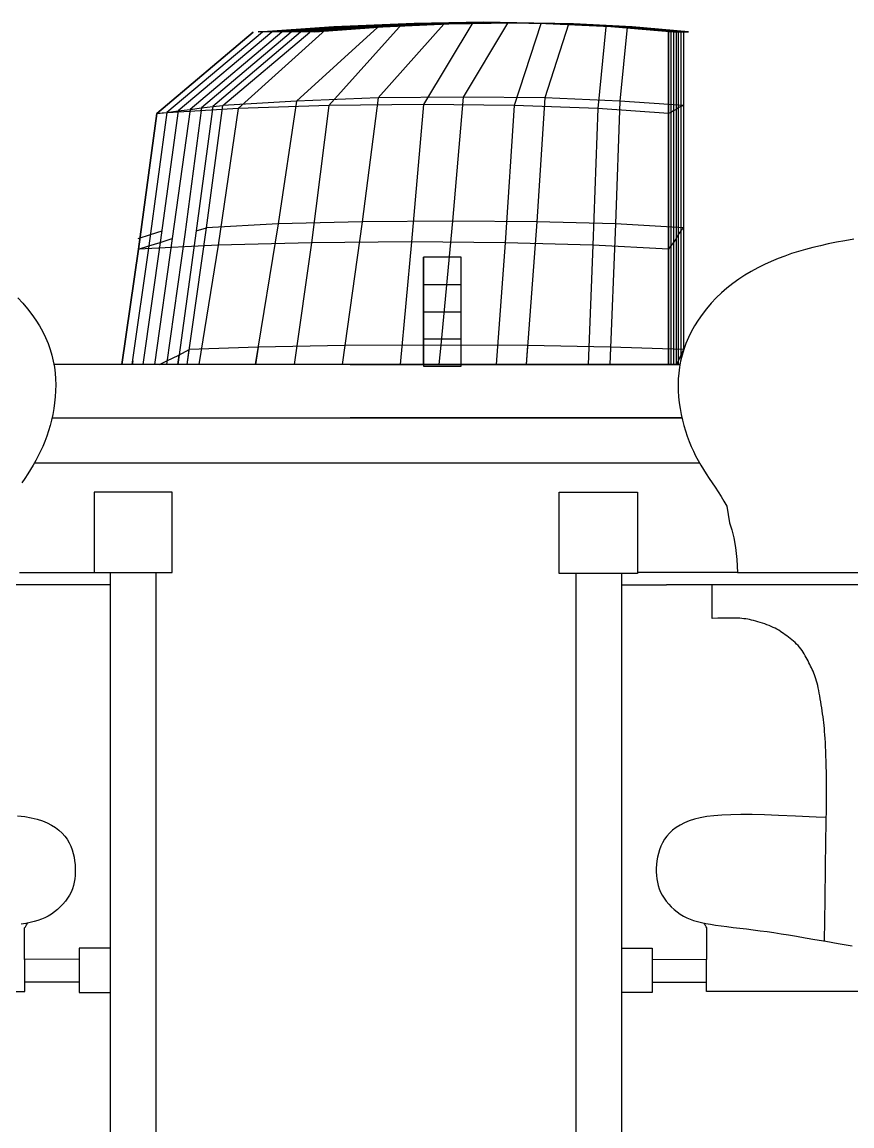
# Model space of a CAD drawing. Header units: millimetres. Extents: x 2056 to 4470, y 1400 to 3101.
# Drawn here: x 2181.901 to 2182.368, y 1439.618 to 1440.239 of the extents above; entities that cross this region are included whole.
import ezdxf

# ---------------------------------------------------------------- set-up
doc = ezdxf.new("R2010")
doc.units = ezdxf.units.MM
doc.layers.add('A-PLAN-3', color=3, linetype='Continuous')

# ---------------------------------------------------------------- blocks, each defined once
blk = doc.blocks.new('ESCRITORIO CONSULTORIO')
for p, q in [((0.74431, 0.91938, 3.01081), (0.70306, 0.87338, 3.01081)), ((0.70589, 0.91783, 3.01081), (0.74714, 0.91958, 3.01081)), ((0.70589, 0.91783, 3.01081), (0.74714, 0.91958, 3.01081)), ((0.75114, 0.91958, 3.01081), (0.71064, 0.91783, 3.01081)), ((0.75514, 0.91958, 3.01081), (0.71514, 0.91783, 3.01081)), ((0.75889, 0.91933, 3.01081), (0.71964, 0.91783, 3.01081)), ((0.76264, 0.91933, 3.01081), (0.72414, 0.91758, 3.01081)), ((0.76639, 0.91933, 3.01081), (0.72864, 0.91758, 3.01081)), ((0.73339, 0.91758, 3.01081), (0.77064, 0.91933, 3.01081)), ((0.77064, 0.91933, 3.01081), (0.73339, 0.91758, 3.01081)), ((0.74714, 0.91958, 3.01081), (0.78689, 0.92033, 3.01081)), ((0.74714, 0.91958, 3.01081), (0.78689, 0.92033, 3.01081)), ((0.74714, 0.91958, 3.01081), (0.74714, 0.91958, 3.01081)), ((0.74714, 0.91958, 3.01081), (0.74714, 0.91958, 3.01081)), ((0.74714, 0.91958, 3.01081), (0.75114, 0.91958, 3.01081)), ((0.79014, 0.92033, 3.01081), (0.75114, 0.91958, 3.01081)), ((0.75114, 0.91958, 3.01081), (0.75114, 0.91958, 3.01081)), ((0.75114, 0.91958, 3.01081), (0.75514, 0.91958, 3.01081)), ((0.75114, 0.91958, 3.01081), (0.75114, 0.91958, 3.01081)), ((0.75114, 0.91958, 3.01081), (0.75114, 0.91958, 3.01081)), ((0.79339, 0.92008, 3.01081), (0.75514, 0.91958, 3.01081)), ((0.75514, 0.91958, 3.01081), (0.75514, 0.91958, 3.01081)), ((0.75514, 0.91958, 3.01081), (0.75889, 0.91933, 3.01081)), ((0.75514, 0.91958, 3.01081), (0.75514, 0.91958, 3.01081)), ((0.75514, 0.91958, 3.01081), (0.75514, 0.91958, 3.01081)), ((0.78406, 0.92013, 3.01081), (0.75631, 0.87388, 3.01081)), ((0.79664, 0.92008, 3.01081), (0.75889, 0.91933, 3.01081)), ((0.75889, 0.91933, 3.01081), (0.75889, 0.91933, 3.01081)), ((0.75889, 0.91933, 3.01081), (0.76264, 0.91933, 3.01081)), ((0.75889, 0.91933, 3.01081), (0.75889, 0.91933, 3.01081)), ((0.75889, 0.91933, 3.01081), (0.75889, 0.91933, 3.01081)), ((0.79964, 0.91983, 3.01081), (0.76264, 0.91933, 3.01081)), ((0.76264, 0.91933, 3.01081), (0.76264, 0.91933, 3.01081)), ((0.76264, 0.91933, 3.01081), (0.76639, 0.91933, 3.01081)), ((0.76264, 0.91933, 3.01081), (0.76264, 0.91933, 3.01081)), ((0.76264, 0.91933, 3.01081), (0.76264, 0.91933, 3.01081)), ((0.80289, 0.91983, 3.01081), (0.76639, 0.91933, 3.01081)), ((0.76639, 0.91933, 3.01081), (0.76639, 0.91933, 3.01081)), ((0.76639, 0.91933, 3.01081), (0.77064, 0.91933, 3.01081)), ((0.76639, 0.91933, 3.01081), (0.76639, 0.91933, 3.01081)), ((0.76639, 0.91933, 3.01081), (0.76639, 0.91933, 3.01081)), ((0.77064, 0.91933, 3.01081), (0.80639, 0.91983, 3.01081)), ((0.80639, 0.91983, 3.01081), (0.77064, 0.91933, 3.01081)), ((0.77064, 0.91933, 3.01081), (0.77064, 0.91933, 3.01081)), ((0.77064, 0.91933, 3.01081), (0.77064, 0.91933, 3.01081)), ((0.77064, 0.91933, 3.01081), (0.77064, 0.91933, 3.01081)), ((0.77064, 0.91933, 3.01081), (0.77064, 0.91933, 3.01081)), ((0.80356, 0.91963, 3.01081), (0.77856, 0.87813, 3.01081)), ((0.78689, 0.92033, 3.01081), (0.78689, 0.92033, 3.01081)), ((0.78689, 0.92033, 3.01081), (0.82514, 0.91958, 3.01081)), ((0.78689, 0.92033, 3.01081), (0.78689, 0.92033, 3.01081)), ((0.78689, 0.92033, 3.01081), (0.79014, 0.92033, 3.01081)), ((0.78689, 0.92033, 3.01081), (0.82514, 0.91958, 3.01081)), ((0.79014, 0.92033, 3.01081), (0.79014, 0.92033, 3.01081)), ((0.79014, 0.92033, 3.01081), (0.79339, 0.92008, 3.01081)), ((0.82764, 0.91958, 3.01081), (0.79014, 0.92033, 3.01081)), ((0.79014, 0.92033, 3.01081), (0.79014, 0.92033, 3.01081)), ((0.79014, 0.92033, 3.01081), (0.79014, 0.92033, 3.01081)), ((0.79339, 0.92008, 3.01081), (0.79339, 0.92008, 3.01081)), ((0.79339, 0.92008, 3.01081), (0.79664, 0.92008, 3.01081)), ((0.83014, 0.91958, 3.01081), (0.79339, 0.92008, 3.01081)), ((0.79339, 0.92008, 3.01081), (0.79339, 0.92008, 3.01081)), ((0.79339, 0.92008, 3.01081), (0.79339, 0.92008, 3.01081)), ((0.79664, 0.92008, 3.01081), (0.79664, 0.92008, 3.01081)), ((0.79664, 0.92008, 3.01081), (0.79964, 0.91983, 3.01081)), ((0.83289, 0.91933, 3.01081), (0.79664, 0.92008, 3.01081)), ((0.79664, 0.92008, 3.01081), (0.79664, 0.92008, 3.01081)), ((0.79664, 0.92008, 3.01081), (0.79664, 0.92008, 3.01081)), ((0.79964, 0.91983, 3.01081), (0.79964, 0.91983, 3.01081)), ((0.79964, 0.91983, 3.01081), (0.80289, 0.91983, 3.01081)), ((0.83564, 0.91933, 3.01081), (0.79964, 0.91983, 3.01081)), ((0.79964, 0.91983, 3.01081), (0.79964, 0.91983, 3.01081)), ((0.79964, 0.91983, 3.01081), (0.79964, 0.91983, 3.01081)), ((0.80289, 0.91983, 3.01081), (0.80289, 0.91983, 3.01081)), ((0.80289, 0.91983, 3.01081), (0.80639, 0.91983, 3.01081)), ((0.83814, 0.91933, 3.01081), (0.80289, 0.91983, 3.01081)), ((0.80289, 0.91983, 3.01081), (0.80289, 0.91983, 3.01081)), ((0.80289, 0.91983, 3.01081), (0.80289, 0.91983, 3.01081)), ((0.80639, 0.91983, 3.01081), (0.80639, 0.91983, 3.01081)), ((0.80639, 0.91983, 3.01081), (0.84064, 0.91933, 3.01081)), ((0.80639, 0.91983, 3.01081), (0.80639, 0.91983, 3.01081)), ((0.84064, 0.91933, 3.01081), (0.80639, 0.91983, 3.01081)), ((0.80639, 0.91983, 3.01081), (0.80639, 0.91983, 3.01081)), ((0.80639, 0.91983, 3.01081), (0.80639, 0.91983, 3.01081)), ((0.82231, 0.91938, 3.01081), (0.80731, 0.87338, 3.01081)), ((0.82514, 0.91958, 3.01081), (0.82514, 0.91958, 3.01081)), ((0.82514, 0.91958, 3.01081), (0.86164, 0.91783, 3.01081)), ((0.82514, 0.91958, 3.01081), (0.82514, 0.91958, 3.01081)), ((0.82514, 0.91958, 3.01081), (0.82764, 0.91958, 3.01081)), ((0.82514, 0.91958, 3.01081), (0.86164, 0.91783, 3.01081)), ((0.82764, 0.91958, 3.01081), (0.82764, 0.91958, 3.01081)), ((0.82764, 0.91958, 3.01081), (0.83014, 0.91958, 3.01081)), ((0.86364, 0.91783, 3.01081), (0.82764, 0.91958, 3.01081)), ((0.82764, 0.91958, 3.01081), (0.82764, 0.91958, 3.01081)), ((0.82764, 0.91958, 3.01081), (0.82764, 0.91958, 3.01081)), ((0.83014, 0.91958, 3.01081), (0.83014, 0.91958, 3.01081)), ((0.83014, 0.91958, 3.01081), (0.83289, 0.91933, 3.01081)), ((0.86564, 0.91783, 3.01081), (0.83014, 0.91958, 3.01081)), ((0.83014, 0.91958, 3.01081), (0.83014, 0.91958, 3.01081)), ((0.83014, 0.91958, 3.01081), (0.83014, 0.91958, 3.01081)), ((0.83289, 0.91933, 3.01081), (0.83289, 0.91933, 3.01081)), ((0.83289, 0.91933, 3.01081), (0.83564, 0.91933, 3.01081)), ((0.86764, 0.91783, 3.01081), (0.83289, 0.91933, 3.01081)), ((0.83289, 0.91933, 3.01081), (0.83289, 0.91933, 3.01081)), ((0.83289, 0.91933, 3.01081), (0.83289, 0.91933, 3.01081)), ((0.83564, 0.91933, 3.01081), (0.83564, 0.91933, 3.01081)), ((0.83564, 0.91933, 3.01081), (0.83814, 0.91933, 3.01081)), ((0.86989, 0.91758, 3.01081), (0.83564, 0.91933, 3.01081)), ((0.83564, 0.91933, 3.01081), (0.83564, 0.91933, 3.01081)), ((0.83564, 0.91933, 3.01081), (0.83564, 0.91933, 3.01081)), ((0.83814, 0.91933, 3.01081), (0.83814, 0.91933, 3.01081)), ((0.83814, 0.91933, 3.01081), (0.84064, 0.91933, 3.01081)), ((0.87189, 0.91758, 3.01081), (0.83814, 0.91933, 3.01081)), ((0.83814, 0.91933, 3.01081), (0.83814, 0.91933, 3.01081)), ((0.83814, 0.91933, 3.01081), (0.83814, 0.91933, 3.01081)), ((0.84064, 0.91933, 3.01081), (0.84064, 0.91933, 3.01081)), ((0.84064, 0.91933, 3.01081), (0.87364, 0.91758, 3.01081)), ((0.84064, 0.91933, 3.01081), (0.84064, 0.91933, 3.01081)), ((0.87364, 0.91758, 3.01081), (0.84064, 0.91933, 3.01081)), ((0.84064, 0.91933, 3.01081), (0.84064, 0.91933, 3.01081)), ((0.84064, 0.91933, 3.01081), (0.84064, 0.91933, 3.01081)), ((0.60631, 0.86888, 3.01081), (0.66056, 0.91463, 3.01081)), ((0.66056, 0.91463, 3.01081), (0.60631, 0.86888, 3.01081)), ((0.66581, 0.91463, 3.01081), (0.61206, 0.86938, 3.01081)), ((0.67106, 0.91463, 3.01081), (0.61831, 0.87038, 3.01081)), ((0.67656, 0.91463, 3.01081), (0.62506, 0.87113, 3.01081)), ((0.68181, 0.91463, 3.01081), (0.63156, 0.87213, 3.01081)), ((0.68706, 0.91463, 3.01081), (0.63781, 0.87288, 3.01081)), ((0.64356, 0.87338, 3.01081), (0.69231, 0.91463, 3.01081)), ((0.64356, 0.87338, 3.01081), (0.69231, 0.91463, 3.01081)), ((0.70306, 0.91763, 3.01081), (0.65206, 0.87163, 3.01081)), ((0.66339, 0.91483, 3.01081), (0.70589, 0.91783, 3.01081)), ((0.66339, 0.91483, 3.01081), (0.70589, 0.91783, 3.01081)), ((0.66339, 0.91483, 3.01081), (0.66339, 0.91483, 3.01081)), ((0.66339, 0.91483, 3.01081), (0.66339, 0.91483, 3.01081)), ((0.66864, 0.91483, 3.01081), (0.66339, 0.91483, 3.01081)), ((0.66339, 0.91483, 3.01081), (0.66339, 0.91483, 3.01081)), ((0.66864, 0.91483, 3.01081), (0.66339, 0.91483, 3.01081)), ((0.66339, 0.91483, 3.01081), (0.66339, 0.91483, 3.01081)), ((0.66339, 0.91483, 3.01081), (0.66339, 0.91483, 3.01081)), ((0.71064, 0.91783, 3.01081), (0.66864, 0.91483, 3.01081)), ((0.67389, 0.91483, 3.01081), (0.66864, 0.91483, 3.01081)), ((0.66864, 0.91483, 3.01081), (0.66864, 0.91483, 3.01081)), ((0.66864, 0.91483, 3.01081), (0.66864, 0.91483, 3.01081)), ((0.67389, 0.91483, 3.01081), (0.66864, 0.91483, 3.01081)), ((0.66864, 0.91483, 3.01081), (0.66864, 0.91483, 3.01081)), ((0.66864, 0.91483, 3.01081), (0.66864, 0.91483, 3.01081)), ((0.71514, 0.91783, 3.01081), (0.67389, 0.91483, 3.01081)), ((0.67939, 0.91483, 3.01081), (0.67389, 0.91483, 3.01081)), ((0.67389, 0.91483, 3.01081), (0.67389, 0.91483, 3.01081)), ((0.67389, 0.91483, 3.01081), (0.67389, 0.91483, 3.01081)), ((0.67939, 0.91483, 3.01081), (0.67389, 0.91483, 3.01081)), ((0.67389, 0.91483, 3.01081), (0.67389, 0.91483, 3.01081)), ((0.67389, 0.91483, 3.01081), (0.67389, 0.91483, 3.01081)), ((0.71964, 0.91783, 3.01081), (0.67939, 0.91483, 3.01081)), ((0.68464, 0.91483, 3.01081), (0.67939, 0.91483, 3.01081)), ((0.67939, 0.91483, 3.01081), (0.67939, 0.91483, 3.01081)), ((0.67939, 0.91483, 3.01081), (0.67939, 0.91483, 3.01081)), ((0.68464, 0.91483, 3.01081), (0.67939, 0.91483, 3.01081)), ((0.67939, 0.91483, 3.01081), (0.67939, 0.91483, 3.01081)), ((0.67939, 0.91483, 3.01081), (0.67939, 0.91483, 3.01081)), ((0.72414, 0.91758, 3.01081), (0.68464, 0.91483, 3.01081)), ((0.68989, 0.91483, 3.01081), (0.68464, 0.91483, 3.01081)), ((0.68464, 0.91483, 3.01081), (0.68464, 0.91483, 3.01081)), ((0.68464, 0.91483, 3.01081), (0.68464, 0.91483, 3.01081)), ((0.68989, 0.91483, 3.01081), (0.68464, 0.91483, 3.01081)), ((0.68464, 0.91483, 3.01081), (0.68464, 0.91483, 3.01081)), ((0.68464, 0.91483, 3.01081), (0.68464, 0.91483, 3.01081)), ((0.73056, 0.91738, 3.01081), (0.68481, 0.87588, 3.01081)), ((0.72864, 0.91758, 3.01081), (0.68989, 0.91483, 3.01081)), ((0.69514, 0.91483, 3.01081), (0.68989, 0.91483, 3.01081)), ((0.68989, 0.91483, 3.01081), (0.68989, 0.91483, 3.01081)), ((0.68989, 0.91483, 3.01081), (0.68989, 0.91483, 3.01081)), ((0.69514, 0.91483, 3.01081), (0.68989, 0.91483, 3.01081)), ((0.68989, 0.91483, 3.01081), (0.68989, 0.91483, 3.01081)), ((0.68989, 0.91483, 3.01081), (0.68989, 0.91483, 3.01081)), ((0.69514, 0.91483, 3.01081), (0.73339, 0.91758, 3.01081)), ((0.73339, 0.91758, 3.01081), (0.69514, 0.91483, 3.01081)), ((0.69514, 0.91483, 3.01081), (0.69514, 0.91483, 3.01081)), ((0.69514, 0.91483, 3.01081), (0.69514, 0.91483, 3.01081)), ((0.69514, 0.91483, 3.01081), (0.69514, 0.91483, 3.01081)), ((0.69514, 0.91483, 3.01081), (0.69514, 0.91483, 3.01081)), ((0.69514, 0.91483, 3.01081), (0.69514, 0.91483, 3.01081)), ((0.70589, 0.91783, 3.01081), (0.70589, 0.91783, 3.01081)), ((0.70589, 0.91783, 3.01081), (0.70589, 0.91783, 3.01081)), ((0.70589, 0.91783, 3.01081), (0.71064, 0.91783, 3.01081)), ((0.71064, 0.91783, 3.01081), (0.71064, 0.91783, 3.01081)), ((0.71064, 0.91783, 3.01081), (0.71514, 0.91783, 3.01081)), ((0.71064, 0.91783, 3.01081), (0.71064, 0.91783, 3.01081)), ((0.71064, 0.91783, 3.01081), (0.71064, 0.91783, 3.01081)), ((0.71514, 0.91783, 3.01081), (0.71514, 0.91783, 3.01081)), ((0.71514, 0.91783, 3.01081), (0.71964, 0.91783, 3.01081)), ((0.71514, 0.91783, 3.01081), (0.71514, 0.91783, 3.01081)), ((0.71514, 0.91783, 3.01081), (0.71514, 0.91783, 3.01081)), ((0.71964, 0.91783, 3.01081), (0.71964, 0.91783, 3.01081)), ((0.71964, 0.91783, 3.01081), (0.72414, 0.91758, 3.01081)), ((0.71964, 0.91783, 3.01081), (0.71964, 0.91783, 3.01081)), ((0.71964, 0.91783, 3.01081), (0.71964, 0.91783, 3.01081)), ((0.72414, 0.91758, 3.01081), (0.72414, 0.91758, 3.01081)), ((0.72414, 0.91758, 3.01081), (0.72864, 0.91758, 3.01081)), ((0.72414, 0.91758, 3.01081), (0.72414, 0.91758, 3.01081)), ((0.72414, 0.91758, 3.01081), (0.72414, 0.91758, 3.01081)), ((0.72864, 0.91758, 3.01081), (0.72864, 0.91758, 3.01081)), ((0.72864, 0.91758, 3.01081), (0.73339, 0.91758, 3.01081)), ((0.72864, 0.91758, 3.01081), (0.72864, 0.91758, 3.01081)), ((0.72864, 0.91758, 3.01081), (0.72864, 0.91758, 3.01081)), ((0.76781, 0.91913, 3.01081), (0.73081, 0.87763, 3.01081)), ((0.73339, 0.91758, 3.01081), (0.73339, 0.91758, 3.01081)), ((0.73339, 0.91758, 3.01081), (0.73339, 0.91758, 3.01081)), ((0.73339, 0.91758, 3.01081), (0.73339, 0.91758, 3.01081)), ((0.73339, 0.91758, 3.01081), (0.73339, 0.91758, 3.01081)), ((0.83781, 0.91913, 3.01081), (0.82456, 0.87763, 3.01081)), ((0.85881, 0.91763, 3.01081), (0.85431, 0.87163, 3.01081)), ((0.86164, 0.91783, 3.01081), (0.86164, 0.91783, 3.01081)), ((0.86164, 0.91783, 3.01081), (0.89689, 0.91483, 3.01081)), ((0.86164, 0.91783, 3.01081), (0.86164, 0.91783, 3.01081)), ((0.86164, 0.91783, 3.01081), (0.86364, 0.91783, 3.01081)), ((0.86164, 0.91783, 3.01081), (0.89689, 0.91483, 3.01081)), ((0.86364, 0.91783, 3.01081), (0.86364, 0.91783, 3.01081)), ((0.86364, 0.91783, 3.01081), (0.86564, 0.91783, 3.01081)), ((0.89814, 0.91483, 3.01081), (0.86364, 0.91783, 3.01081)), ((0.86364, 0.91783, 3.01081), (0.86364, 0.91783, 3.01081)), ((0.86364, 0.91783, 3.01081), (0.86364, 0.91783, 3.01081)), ((0.86564, 0.91783, 3.01081), (0.86564, 0.91783, 3.01081)), ((0.86564, 0.91783, 3.01081), (0.86764, 0.91783, 3.01081)), ((0.89964, 0.91483, 3.01081), (0.86564, 0.91783, 3.01081)), ((0.86564, 0.91783, 3.01081), (0.86564, 0.91783, 3.01081)), ((0.86564, 0.91783, 3.01081), (0.86564, 0.91783, 3.01081)), ((0.87081, 0.91738, 3.01081), (0.86681, 0.87588, 3.01081)), ((0.86764, 0.91783, 3.01081), (0.86764, 0.91783, 3.01081)), ((0.86764, 0.91783, 3.01081), (0.86989, 0.91758, 3.01081)), ((0.90114, 0.91483, 3.01081), (0.86764, 0.91783, 3.01081)), ((0.86764, 0.91783, 3.01081), (0.86764, 0.91783, 3.01081)), ((0.86764, 0.91783, 3.01081), (0.86764, 0.91783, 3.01081)), ((0.86989, 0.91758, 3.01081), (0.86989, 0.91758, 3.01081)), ((0.86989, 0.91758, 3.01081), (0.87189, 0.91758, 3.01081)), ((0.90239, 0.91483, 3.01081), (0.86989, 0.91758, 3.01081)), ((0.86989, 0.91758, 3.01081), (0.86989, 0.91758, 3.01081)), ((0.86989, 0.91758, 3.01081), (0.86989, 0.91758, 3.01081)), ((0.87189, 0.91758, 3.01081), (0.87189, 0.91758, 3.01081)), ((0.87189, 0.91758, 3.01081), (0.87364, 0.91758, 3.01081)), ((0.90389, 0.91483, 3.01081), (0.87189, 0.91758, 3.01081)), ((0.87189, 0.91758, 3.01081), (0.87189, 0.91758, 3.01081)), ((0.87189, 0.91758, 3.01081), (0.87189, 0.91758, 3.01081)), ((0.87364, 0.91758, 3.01081), (0.87364, 0.91758, 3.01081)), ((0.87364, 0.91758, 3.01081), (0.90539, 0.91483, 3.01081)), ((0.87364, 0.91758, 3.01081), (0.87364, 0.91758, 3.01081)), ((0.90539, 0.91483, 3.01081), (0.87364, 0.91758, 3.01081)), ((0.87364, 0.91758, 3.01081), (0.87364, 0.91758, 3.01081)), ((0.87364, 0.91758, 3.01081), (0.87364, 0.91758, 3.01081)), ((0.89406, 0.91463, 3.01081), (0.89406, 0.86888, 3.01081)), ((0.89406, 0.86888, 3.01081), (0.89406, 0.91463, 3.01081)), ((0.89531, 0.91463, 3.01081), (0.89531, 0.86938, 3.01081)), ((0.89681, 0.91463, 3.01081), (0.89681, 0.87038, 3.01081)), ((0.89689, 0.91483, 3.01081), (0.89689, 0.91483, 3.01081)), ((0.89689, 0.91483, 3.01081), (0.89814, 0.91483, 3.01081)), ((0.89689, 0.91483, 3.01081), (0.89689, 0.91483, 3.01081)), ((0.89689, 0.91483, 3.01081), (0.89689, 0.91483, 3.01081)), ((0.89689, 0.91483, 3.01081), (0.89689, 0.91483, 3.01081)), ((0.89689, 0.91483, 3.01081), (0.89814, 0.91483, 3.01081)), ((0.89814, 0.91483, 3.01081), (0.89814, 0.91483, 3.01081)), ((0.89814, 0.91483, 3.01081), (0.89964, 0.91483, 3.01081)), ((0.89814, 0.91483, 3.01081), (0.89814, 0.91483, 3.01081)), ((0.89814, 0.91483, 3.01081), (0.89964, 0.91483, 3.01081)), ((0.89831, 0.91463, 3.01081), (0.89831, 0.87113, 3.01081)), ((0.89956, 0.91463, 3.01081), (0.89956, 0.87213, 3.01081)), ((0.89964, 0.91483, 3.01081), (0.89964, 0.91483, 3.01081)), ((0.89964, 0.91483, 3.01081), (0.90114, 0.91483, 3.01081)), ((0.89964, 0.91483, 3.01081), (0.89964, 0.91483, 3.01081)), ((0.89964, 0.91483, 3.01081), (0.90114, 0.91483, 3.01081)), ((0.90106, 0.91463, 3.01081), (0.90106, 0.87288, 3.01081)), ((0.90114, 0.91483, 3.01081), (0.90114, 0.91483, 3.01081)), ((0.90114, 0.91483, 3.01081), (0.90239, 0.91483, 3.01081)), ((0.90114, 0.91483, 3.01081), (0.90114, 0.91483, 3.01081)), ((0.90114, 0.91483, 3.01081), (0.90239, 0.91483, 3.01081)), ((0.90239, 0.91483, 3.01081), (0.90239, 0.91483, 3.01081)), ((0.90239, 0.91483, 3.01081), (0.90389, 0.91483, 3.01081)), ((0.90239, 0.91483, 3.01081), (0.90239, 0.91483, 3.01081)), ((0.90239, 0.91483, 3.01081), (0.90389, 0.91483, 3.01081)), ((0.90256, 0.91463, 3.01081), (0.90256, 0.87338, 3.01081)), ((0.90256, 0.91463, 3.01081), (0.90256, 0.87338, 3.01081)), ((0.90389, 0.91483, 3.01081), (0.90389, 0.91483, 3.01081)), ((0.90389, 0.91483, 3.01081), (0.90539, 0.91483, 3.01081)), ((0.90389, 0.91483, 3.01081), (0.90389, 0.91483, 3.01081)), ((0.90389, 0.91483, 3.01081), (0.90539, 0.91483, 3.01081)), ((0.90539, 0.91483, 3.01081), (0.90539, 0.91483, 3.01081)), ((0.90539, 0.91483, 3.01081), (0.90539, 0.91483, 3.01081)), ((0.90539, 0.91483, 3.01081), (0.90539, 0.91483, 3.01081)), ((0.68481, 0.87588, 3.01081), (0.64356, 0.87338, 3.01081)), ((0.68481, 0.87588, 3.01081), (0.67456, 0.80688, 3.01081)), ((0.73081, 0.87763, 3.01081), (0.68481, 0.87588, 3.01081)), ((0.68481, 0.87588, 3.01081), (0.68481, 0.87588, 3.01081)), ((0.68481, 0.87588, 3.01081), (0.68481, 0.87588, 3.01081)), ((0.68481, 0.87588, 3.01081), (0.68481, 0.87588, 3.01081)), ((0.73081, 0.87763, 3.01081), (0.72181, 0.80788, 3.01081)), ((0.77856, 0.87813, 3.01081), (0.73081, 0.87763, 3.01081)), ((0.73081, 0.87763, 3.01081), (0.73081, 0.87763, 3.01081)), ((0.73081, 0.87763, 3.01081), (0.73081, 0.87763, 3.01081)), ((0.73081, 0.87763, 3.01081), (0.73081, 0.87763, 3.01081)), ((0.77856, 0.87813, 3.01081), (0.77256, 0.80838, 3.01081)), ((0.77856, 0.87813, 3.01081), (0.77856, 0.87813, 3.01081)), ((0.82456, 0.87763, 3.01081), (0.77856, 0.87813, 3.01081)), ((0.77856, 0.87813, 3.01081), (0.77856, 0.87813, 3.01081)), ((0.77856, 0.87813, 3.01081), (0.77856, 0.87813, 3.01081)), ((0.82456, 0.87763, 3.01081), (0.82006, 0.80788, 3.01081)), ((0.82456, 0.87763, 3.01081), (0.82456, 0.87763, 3.01081)), ((0.86681, 0.87588, 3.01081), (0.82456, 0.87763, 3.01081)), ((0.82456, 0.87763, 3.01081), (0.82456, 0.87763, 3.01081)), ((0.82456, 0.87763, 3.01081), (0.82456, 0.87763, 3.01081)), ((0.86681, 0.87588, 3.01081), (0.86431, 0.80688, 3.01081)), ((0.86681, 0.87588, 3.01081), (0.86681, 0.87588, 3.01081)), ((0.90256, 0.87338, 3.01081), (0.86681, 0.87588, 3.01081)), ((0.86681, 0.87588, 3.01081), (0.86681, 0.87588, 3.01081)), ((0.86681, 0.87588, 3.01081), (0.86681, 0.87588, 3.01081)), ((0.65206, 0.87163, 3.01081), (0.60631, 0.86888, 3.01081)), ((0.61831, 0.87038, 3.01081), (0.60831, 0.79638, 3.01081)), ((0.61206, 0.86938, 3.01081), (0.61831, 0.87038, 3.01081)), ((0.62506, 0.87113, 3.01081), (0.61506, 0.79863, 3.01081)), ((0.61831, 0.87038, 3.01081), (0.62506, 0.87113, 3.01081)), ((0.61831, 0.87038, 3.01081), (0.61831, 0.87038, 3.01081)), ((0.61831, 0.87038, 3.01081), (0.61831, 0.87038, 3.01081)), ((0.61831, 0.87038, 3.01081), (0.61831, 0.87038, 3.01081)), ((0.63156, 0.87213, 3.01081), (0.62206, 0.80088, 3.01081)), ((0.62506, 0.87113, 3.01081), (0.63156, 0.87213, 3.01081)), ((0.62506, 0.87113, 3.01081), (0.62506, 0.87113, 3.01081)), ((0.62506, 0.87113, 3.01081), (0.62506, 0.87113, 3.01081)), ((0.62506, 0.87113, 3.01081), (0.62506, 0.87113, 3.01081)), ((0.63781, 0.87288, 3.01081), (0.62856, 0.80288, 3.01081)), ((0.63156, 0.87213, 3.01081), (0.63781, 0.87288, 3.01081)), ((0.63156, 0.87213, 3.01081), (0.63156, 0.87213, 3.01081)), ((0.63156, 0.87213, 3.01081), (0.63156, 0.87213, 3.01081)), ((0.63156, 0.87213, 3.01081), (0.63156, 0.87213, 3.01081)), ((0.63431, 0.80463, 3.01081), (0.64356, 0.87338, 3.01081)), ((0.63431, 0.80463, 3.01081), (0.64356, 0.87338, 3.01081)), ((0.63781, 0.87288, 3.01081), (0.64356, 0.87338, 3.01081)), ((0.63781, 0.87288, 3.01081), (0.63781, 0.87288, 3.01081)), ((0.63781, 0.87288, 3.01081), (0.63781, 0.87288, 3.01081)), ((0.63781, 0.87288, 3.01081), (0.63781, 0.87288, 3.01081)), ((0.65206, 0.87163, 3.01081), (0.64081, 0.79488, 3.01081)), ((0.64356, 0.87338, 3.01081), (0.64356, 0.87338, 3.01081)), ((0.64356, 0.87338, 3.01081), (0.64356, 0.87338, 3.01081)), ((0.64356, 0.87338, 3.01081), (0.64356, 0.87338, 3.01081)), ((0.64356, 0.87338, 3.01081), (0.64356, 0.87338, 3.01081)), ((0.64356, 0.87338, 3.01081), (0.64356, 0.87338, 3.01081)), ((0.64356, 0.87338, 3.01081), (0.64356, 0.87338, 3.01081)), ((0.70306, 0.87338, 3.01081), (0.65206, 0.87163, 3.01081)), ((0.65206, 0.87163, 3.01081), (0.65206, 0.87163, 3.01081)), ((0.65206, 0.87163, 3.01081), (0.65206, 0.87163, 3.01081)), ((0.65206, 0.87163, 3.01081), (0.65206, 0.87163, 3.01081)), ((0.70306, 0.87338, 3.01081), (0.69331, 0.79613, 3.01081)), ((0.75631, 0.87388, 3.01081), (0.70306, 0.87338, 3.01081)), ((0.70306, 0.87338, 3.01081), (0.70306, 0.87338, 3.01081)), ((0.70306, 0.87338, 3.01081), (0.70306, 0.87338, 3.01081)), ((0.70306, 0.87338, 3.01081), (0.70306, 0.87338, 3.01081)), ((0.75631, 0.87388, 3.01081), (0.74956, 0.79663, 3.01081)), ((0.75631, 0.87388, 3.01081), (0.75631, 0.87388, 3.01081)), ((0.80731, 0.87338, 3.01081), (0.75631, 0.87388, 3.01081)), ((0.75631, 0.87388, 3.01081), (0.75631, 0.87388, 3.01081)), ((0.75631, 0.87388, 3.01081), (0.75631, 0.87388, 3.01081)), ((0.80731, 0.87338, 3.01081), (0.80231, 0.79613, 3.01081)), ((0.80731, 0.87338, 3.01081), (0.80731, 0.87338, 3.01081)), ((0.85431, 0.87163, 3.01081), (0.80731, 0.87338, 3.01081)), ((0.80731, 0.87338, 3.01081), (0.80731, 0.87338, 3.01081)), ((0.80731, 0.87338, 3.01081), (0.80731, 0.87338, 3.01081)), ((0.85431, 0.87163, 3.01081), (0.85156, 0.79488, 3.01081)), ((0.85431, 0.87163, 3.01081), (0.85431, 0.87163, 3.01081)), ((0.89406, 0.86888, 3.01081), (0.85431, 0.87163, 3.01081)), ((0.85431, 0.87163, 3.01081), (0.85431, 0.87163, 3.01081)), ((0.85431, 0.87163, 3.01081), (0.85431, 0.87163, 3.01081)), ((0.89681, 0.87038, 3.01081), (0.89531, 0.86938, 3.01081)), ((0.89831, 0.87113, 3.01081), (0.89681, 0.87038, 3.01081)), ((0.89681, 0.87038, 3.01081), (0.89681, 0.87038, 3.01081)), ((0.89681, 0.87038, 3.01081), (0.89681, 0.79638, 3.01081)), ((0.89681, 0.87038, 3.01081), (0.89681, 0.87038, 3.01081)), ((0.89681, 0.87038, 3.01081), (0.89681, 0.87038, 3.01081)), ((0.89956, 0.87213, 3.01081), (0.89831, 0.87113, 3.01081)), ((0.89831, 0.87113, 3.01081), (0.89831, 0.87113, 3.01081)), ((0.89831, 0.87113, 3.01081), (0.89831, 0.79863, 3.01081)), ((0.89831, 0.87113, 3.01081), (0.89831, 0.87113, 3.01081)), ((0.89831, 0.87113, 3.01081), (0.89831, 0.87113, 3.01081)), ((0.90106, 0.87288, 3.01081), (0.89956, 0.87213, 3.01081)), ((0.89956, 0.87213, 3.01081), (0.89956, 0.87213, 3.01081)), ((0.89956, 0.87213, 3.01081), (0.89956, 0.80088, 3.01081)), ((0.89956, 0.87213, 3.01081), (0.89956, 0.87213, 3.01081)), ((0.89956, 0.87213, 3.01081), (0.89956, 0.87213, 3.01081)), ((0.90256, 0.87338, 3.01081), (0.90106, 0.87288, 3.01081)), ((0.90106, 0.87288, 3.01081), (0.90106, 0.87288, 3.01081)), ((0.90106, 0.87288, 3.01081), (0.90106, 0.80288, 3.01081)), ((0.90106, 0.87288, 3.01081), (0.90106, 0.87288, 3.01081)), ((0.90106, 0.87288, 3.01081), (0.90106, 0.87288, 3.01081)), ((0.90256, 0.87338, 3.01081), (0.90256, 0.87338, 3.01081)), ((0.90256, 0.87338, 3.01081), (0.90256, 0.80463, 3.01081)), ((0.90256, 0.87338, 3.01081), (0.90256, 0.87338, 3.01081)), ((0.90256, 0.87338, 3.01081), (0.90256, 0.80463, 3.01081)), ((0.59606, 0.79263, 3.01081), (0.60631, 0.86888, 3.01081)), ((0.60631, 0.86888, 3.01081), (0.59606, 0.79263, 3.01081)), ((0.61206, 0.86938, 3.01081), (0.60181, 0.79438, 3.01081)), ((0.60631, 0.86888, 3.01081), (0.61206, 0.86938, 3.01081)), ((0.60631, 0.86888, 3.01081), (0.60631, 0.86888, 3.01081)), ((0.60631, 0.86888, 3.01081), (0.60631, 0.86888, 3.01081)), ((0.60631, 0.86888, 3.01081), (0.60631, 0.86888, 3.01081)), ((0.60631, 0.86888, 3.01081), (0.60631, 0.86888, 3.01081)), ((0.61206, 0.86938, 3.01081), (0.61206, 0.86938, 3.01081)), ((0.61206, 0.86938, 3.01081), (0.61206, 0.86938, 3.01081)), ((0.61206, 0.86938, 3.01081), (0.61206, 0.86938, 3.01081)), ((0.89531, 0.86938, 3.01081), (0.89406, 0.86888, 3.01081)), ((0.89406, 0.86888, 3.01081), (0.89406, 0.86888, 3.01081)), ((0.89406, 0.86888, 3.01081), (0.89406, 0.79263, 3.01081)), ((0.89406, 0.86888, 3.01081), (0.89406, 0.86888, 3.01081)), ((0.89406, 0.79263, 3.01081), (0.89406, 0.86888, 3.01081)), ((0.89406, 0.86888, 3.01081), (0.89406, 0.86888, 3.01081)), ((0.89406, 0.86888, 3.01081), (0.89406, 0.86888, 3.01081)), ((0.89531, 0.86938, 3.01081), (0.89531, 0.86938, 3.01081)), ((0.89531, 0.86938, 3.01081), (0.89531, 0.79438, 3.01081)), ((0.89531, 0.86938, 3.01081), (0.89531, 0.86938, 3.01081)), ((0.89531, 0.86938, 3.01081), (0.89531, 0.86938, 3.01081)), ((0.72181, 0.80788, 3.01081), (0.67456, 0.80688, 3.01081)), ((0.72181, 0.80788, 3.01081), (0.71206, 0.73838, 3.01081)), ((0.77256, 0.80838, 3.01081), (0.72181, 0.80788, 3.01081)), ((0.72181, 0.80788, 3.01081), (0.72181, 0.80788, 3.01081)), ((0.72181, 0.80788, 3.01081), (0.72181, 0.80788, 3.01081)), ((0.72181, 0.80788, 3.01081), (0.72181, 0.80788, 3.01081)), ((0.77256, 0.80838, 3.01081), (0.76606, 0.73863, 3.01081)), ((0.77256, 0.80838, 3.01081), (0.77256, 0.80838, 3.01081)), ((0.82006, 0.80788, 3.01081), (0.77256, 0.80838, 3.01081)), ((0.77256, 0.80838, 3.01081), (0.77256, 0.80838, 3.01081)), ((0.77256, 0.80838, 3.01081), (0.77256, 0.80838, 3.01081)), ((0.82006, 0.80788, 3.01081), (0.814, 0.72762, 3.01081)), ((0.82006, 0.80788, 3.01081), (0.82006, 0.80788, 3.01081)), ((0.86431, 0.80688, 3.01081), (0.82006, 0.80788, 3.01081)), ((0.82006, 0.80788, 3.01081), (0.82006, 0.80788, 3.01081)), ((0.82006, 0.80788, 3.01081), (0.82006, 0.80788, 3.01081)), ((0.60283, 0.80088, 3.01081), (0.60933, 0.80288, 3.01081)), ((0.60933, 0.80288, 3.01081), (0.60933, 0.80288, 3.01081)), ((0.60933, 0.80288, 3.01081), (0.60933, 0.80288, 3.01081)), ((0.60933, 0.80288, 3.01081), (0.60933, 0.80288, 3.01081)), ((0.62856, 0.80288, 3.01081), (0.61808, 0.72762, 3.01081)), ((0.62335, 0.72762, 3.01081), (0.63431, 0.80463, 3.01081)), ((0.62335, 0.72762, 3.01081), (0.63431, 0.80463, 3.01081)), ((0.62856, 0.80288, 3.01081), (0.63431, 0.80463, 3.01081)), ((0.67456, 0.80688, 3.01081), (0.63431, 0.80463, 3.01081)), ((0.63431, 0.80463, 3.01081), (0.63431, 0.80463, 3.01081)), ((0.63431, 0.80463, 3.01081), (0.63431, 0.80463, 3.01081)), ((0.63431, 0.80463, 3.01081), (0.63431, 0.80463, 3.01081)), ((0.63431, 0.80463, 3.01081), (0.63431, 0.80463, 3.01081)), ((0.63431, 0.80463, 3.01081), (0.63431, 0.80463, 3.01081)), ((0.63431, 0.80463, 3.01081), (0.63431, 0.80463, 3.01081)), ((0.67456, 0.80688, 3.01081), (0.66173, 0.72762, 3.01081)), ((0.67456, 0.80688, 3.01081), (0.67456, 0.80688, 3.01081)), ((0.67456, 0.80688, 3.01081), (0.67456, 0.80688, 3.01081)), ((0.67456, 0.80688, 3.01081), (0.67456, 0.80688, 3.01081)), ((0.86431, 0.80688, 3.01081), (0.86118, 0.72762, 3.01081)), ((0.86431, 0.80688, 3.01081), (0.86431, 0.80688, 3.01081)), ((0.90256, 0.80463, 3.01081), (0.86431, 0.80688, 3.01081)), ((0.86431, 0.80688, 3.01081), (0.86431, 0.80688, 3.01081)), ((0.86431, 0.80688, 3.01081), (0.86431, 0.80688, 3.01081)), ((0.90106, 0.80288, 3.01081), (0.89956, 0.80088, 3.01081)), ((0.90256, 0.80463, 3.01081), (0.90106, 0.80288, 3.01081)), ((0.90106, 0.80288, 3.01081), (0.90106, 0.80288, 3.01081)), ((0.90106, 0.80288, 3.01081), (0.90106, 0.73024, 3.01081)), ((0.90106, 0.80288, 3.01081), (0.90106, 0.80288, 3.01081)), ((0.90106, 0.80288, 3.01081), (0.90106, 0.80288, 3.01081)), ((0.90256, 0.80463, 3.01081), (0.90256, 0.80463, 3.01081)), ((0.90256, 0.80463, 3.01081), (0.90256, 0.73613, 3.01081)), ((0.90256, 0.80463, 3.01081), (0.90256, 0.80463, 3.01081)), ((0.90256, 0.80463, 3.01081), (0.90256, 0.73613, 3.01081)), ((0.59583, 0.79863, 3.01081), (0.60283, 0.80088, 3.01081)), ((0.59583, 0.79863, 3.01081), (0.59583, 0.79863, 3.01081)), ((0.59583, 0.79863, 3.01081), (0.59583, 0.79863, 3.01081)), ((0.59583, 0.79863, 3.01081), (0.59583, 0.79863, 3.01081)), ((0.60831, 0.79638, 3.01081), (0.59852, 0.72762, 3.01081)), ((0.60181, 0.79438, 3.01081), (0.60831, 0.79638, 3.01081)), ((0.60283, 0.80088, 3.01081), (0.60283, 0.80088, 3.01081)), ((0.60283, 0.80088, 3.01081), (0.60283, 0.80088, 3.01081)), ((0.60283, 0.80088, 3.01081), (0.60283, 0.80088, 3.01081)), ((0.61506, 0.79863, 3.01081), (0.60502, 0.72762, 3.01081)), ((0.60831, 0.79638, 3.01081), (0.61506, 0.79863, 3.01081)), ((0.60831, 0.79638, 3.01081), (0.60831, 0.79638, 3.01081)), ((0.60831, 0.79638, 3.01081), (0.60831, 0.79638, 3.01081)), ((0.60831, 0.79638, 3.01081), (0.60831, 0.79638, 3.01081)), ((0.62206, 0.80088, 3.01081), (0.61178, 0.72762, 3.01081)), ((0.69331, 0.79613, 3.01081), (0.64081, 0.79488, 3.01081)), ((0.69331, 0.79613, 3.01081), (0.68359, 0.72762, 3.01081)), ((0.74956, 0.79663, 3.01081), (0.69331, 0.79613, 3.01081)), ((0.69331, 0.79613, 3.01081), (0.69331, 0.79613, 3.01081)), ((0.69331, 0.79613, 3.01081), (0.69331, 0.79613, 3.01081)), ((0.69331, 0.79613, 3.01081), (0.69331, 0.79613, 3.01081)), ((0.74956, 0.79663, 3.01081), (0.74313, 0.72762, 3.01081)), ((0.74956, 0.79663, 3.01081), (0.74956, 0.79663, 3.01081)), ((0.80231, 0.79613, 3.01081), (0.74956, 0.79663, 3.01081)), ((0.74956, 0.79663, 3.01081), (0.74956, 0.79663, 3.01081)), ((0.74956, 0.79663, 3.01081), (0.74956, 0.79663, 3.01081)), ((0.80231, 0.79613, 3.01081), (0.79723, 0.72762, 3.01081)), ((0.80231, 0.79613, 3.01081), (0.80231, 0.79613, 3.01081)), ((0.85156, 0.79488, 3.01081), (0.80231, 0.79613, 3.01081)), ((0.80231, 0.79613, 3.01081), (0.80231, 0.79613, 3.01081)), ((0.80231, 0.79613, 3.01081), (0.80231, 0.79613, 3.01081)), ((0.89681, 0.79638, 3.01081), (0.89531, 0.79438, 3.01081)), ((0.89831, 0.79863, 3.01081), (0.89681, 0.79638, 3.01081)), ((0.89681, 0.79638, 3.01081), (0.89681, 0.79638, 3.01081)), ((0.89681, 0.79638, 3.01081), (0.89681, 0.72762, 3.01081)), ((0.89681, 0.79638, 3.01081), (0.89681, 0.79638, 3.01081)), ((0.89681, 0.79638, 3.01081), (0.89681, 0.79638, 3.01081)), ((0.89956, 0.80088, 3.01081), (0.89831, 0.79863, 3.01081)), ((0.89831, 0.79863, 3.01081), (0.89831, 0.79863, 3.01081)), ((0.89831, 0.79863, 3.01081), (0.89831, 0.72762, 3.01081)), ((0.89831, 0.79863, 3.01081), (0.89831, 0.79863, 3.01081)), ((0.89831, 0.79863, 3.01081), (0.89831, 0.79863, 3.01081)), ((0.89956, 0.80088, 3.01081), (0.89956, 0.80088, 3.01081)), ((0.89956, 0.80088, 3.01081), (0.89956, 0.72762, 3.01081)), ((0.89956, 0.80088, 3.01081), (0.89956, 0.80088, 3.01081)), ((0.89956, 0.80088, 3.01081), (0.89956, 0.80088, 3.01081)), ((0.58672, 0.72762, 3.01081), (0.59606, 0.79263, 3.01081)), ((0.59606, 0.79263, 3.01081), (0.58672, 0.72762, 3.01081)), ((0.60181, 0.79438, 3.01081), (0.59224, 0.72762, 3.01081)), ((0.64081, 0.79488, 3.01081), (0.59606, 0.79263, 3.01081)), ((0.59606, 0.79263, 3.01081), (0.60181, 0.79438, 3.01081)), ((0.59606, 0.79263, 3.01081), (0.59606, 0.79263, 3.01081)), ((0.59606, 0.79263, 3.01081), (0.59606, 0.79263, 3.01081)), ((0.59606, 0.79263, 3.01081), (0.59606, 0.79263, 3.01081)), ((0.59606, 0.79263, 3.01081), (0.59606, 0.79263, 3.01081)), ((0.60181, 0.79438, 3.01081), (0.60181, 0.79438, 3.01081)), ((0.60181, 0.79438, 3.01081), (0.60181, 0.79438, 3.01081)), ((0.60181, 0.79438, 3.01081), (0.60181, 0.79438, 3.01081)), ((0.62158, 0.79488, 3.01081), (0.62158, 0.79488, 3.01081)), ((0.62158, 0.79488, 3.01081), (0.62158, 0.79488, 3.01081)), ((0.62158, 0.79488, 3.01081), (0.62158, 0.79488, 3.01081)), ((0.64081, 0.79488, 3.01081), (0.62993, 0.72762, 3.01081)), ((0.85156, 0.79488, 3.01081), (0.84895, 0.72762, 3.01081)), ((0.85156, 0.79488, 3.01081), (0.85156, 0.79488, 3.01081)), ((0.89406, 0.79263, 3.01081), (0.85156, 0.79488, 3.01081)), ((0.85156, 0.79488, 3.01081), (0.85156, 0.79488, 3.01081)), ((0.85156, 0.79488, 3.01081), (0.85156, 0.79488, 3.01081)), ((0.89531, 0.79438, 3.01081), (0.89406, 0.79263, 3.01081)), ((0.89406, 0.79263, 3.01081), (0.89406, 0.79263, 3.01081)), ((0.89406, 0.79263, 3.01081), (0.89406, 0.72762, 3.01081)), ((0.89406, 0.79263, 3.01081), (0.89406, 0.79263, 3.01081)), ((0.89406, 0.72762, 3.01081), (0.89406, 0.79263, 3.01081)), ((0.89406, 0.79263, 3.01081), (0.89406, 0.79263, 3.01081)), ((0.89406, 0.79263, 3.01081), (0.89406, 0.79263, 3.01081)), ((0.89531, 0.79438, 3.01081), (0.89531, 0.79438, 3.01081)), ((0.89531, 0.79438, 3.01081), (0.89531, 0.72762, 3.01081)), ((0.89531, 0.79438, 3.01081), (0.89531, 0.79438, 3.01081)), ((0.89531, 0.79438, 3.01081), (0.89531, 0.79438, 3.01081)), ((0.75631, 0.72763, 3.01081), (0.75631, 0.78813, 3.01081)), ((0.75631, 0.78813, 3.01081), (0.75631, 0.78813, 3.01081)), ((0.75631, 0.78813, 3.01081), (0.75631, 0.78813, 3.01081)), ((0.77756, 0.78813, 3.01081), (0.75631, 0.78813, 3.01081)), ((0.75631, 0.78813, 3.01081), (0.75631, 0.78813, 3.01081)), ((0.75631, 0.78813, 3.01081), (0.75631, 0.77263, 3.01081)), ((0.77756, 0.72763, 3.01081), (0.77756, 0.78813, 3.01081)), ((0.77756, 0.78813, 3.01081), (0.77756, 0.78813, 3.01081)), ((0.77756, 0.77263, 3.01081), (0.77756, 0.78813, 3.01081)), ((0.77756, 0.78813, 3.01081), (0.77756, 0.78813, 3.01081)), ((0.77756, 0.78813, 3.01081), (0.77756, 0.78813, 3.01081)), ((0.75631, 0.77263, 3.01081), (0.75631, 0.77263, 3.01081)), ((0.75631, 0.77263, 3.01081), (0.77756, 0.77263, 3.01081)), ((0.75631, 0.77263, 3.01081), (0.75631, 0.75738, 3.01081)), ((0.77756, 0.77263, 3.01081), (0.77756, 0.77263, 3.01081)), ((0.77756, 0.75738, 3.01081), (0.77756, 0.77263, 3.01081)), ((0.77756, 0.77263, 3.01081), (0.77756, 0.77263, 3.01081)), ((0.77756, 0.77263, 3.01081), (0.77756, 0.77263, 3.01081)), ((0.75631, 0.75738, 3.01081), (0.75631, 0.75738, 3.01081)), ((0.75631, 0.75738, 3.01081), (0.77756, 0.75738, 3.01081)), ((0.75631, 0.75738, 3.01081), (0.75631, 0.74213, 3.01081)), ((0.77756, 0.75738, 3.01081), (0.77756, 0.75738, 3.01081)), ((0.77756, 0.74213, 3.01081), (0.77756, 0.75738, 3.01081)), ((0.77756, 0.75738, 3.01081), (0.77756, 0.75738, 3.01081)), ((0.77756, 0.75738, 3.01081), (0.77756, 0.75738, 3.01081)), ((0.75631, 0.74213, 3.01081), (0.75631, 0.74213, 3.01081)), ((0.75631, 0.74213, 3.01081), (0.77756, 0.74213, 3.01081)), ((0.75631, 0.74213, 3.01081), (0.75631, 0.72663, 3.01081)), ((0.77756, 0.74213, 3.01081), (0.77756, 0.74213, 3.01081)), ((0.77756, 0.72663, 3.01081), (0.77756, 0.74213, 3.01081)), ((0.77756, 0.74213, 3.01081), (0.77756, 0.74213, 3.01081)), ((0.77756, 0.74213, 3.01081), (0.77756, 0.74213, 3.01081)), ((0.61881, 0.73288, 3.01081), (0.62456, 0.73613, 3.01081)), ((0.62336, 0.72763, 3.01081), (0.62456, 0.73613, 3.01081)), ((0.62336, 0.72763, 3.01081), (0.62456, 0.73613, 3.01081)), ((0.66331, 0.73738, 3.01081), (0.62456, 0.73613, 3.01081)), ((0.62456, 0.73613, 3.01081), (0.62456, 0.73613, 3.01081)), ((0.62456, 0.73613, 3.01081), (0.62456, 0.73613, 3.01081)), ((0.62456, 0.73613, 3.01081), (0.62456, 0.73613, 3.01081)), ((0.62456, 0.73613, 3.01081), (0.62456, 0.73613, 3.01081)), ((0.62456, 0.73613, 3.01081), (0.62456, 0.73613, 3.01081)), ((0.62456, 0.73613, 3.01081), (0.62456, 0.73613, 3.01081)), ((0.66331, 0.73738, 3.01081), (0.66177, 0.72763, 3.01081)), ((0.71206, 0.73838, 3.01081), (0.66331, 0.73738, 3.01081)), ((0.66331, 0.73738, 3.01081), (0.66331, 0.73738, 3.01081)), ((0.66331, 0.73738, 3.01081), (0.66331, 0.73738, 3.01081)), ((0.66331, 0.73738, 3.01081), (0.66331, 0.73738, 3.01081)), ((0.71206, 0.73838, 3.01081), (0.71052, 0.72762, 3.01081)), ((0.76606, 0.73863, 3.01081), (0.71206, 0.73838, 3.01081)), ((0.71206, 0.73838, 3.01081), (0.71206, 0.73838, 3.01081)), ((0.71206, 0.73838, 3.01081), (0.71206, 0.73838, 3.01081)), ((0.71206, 0.73838, 3.01081), (0.71206, 0.73838, 3.01081)), ((0.76606, 0.73863, 3.01081), (0.765, 0.72763, 3.01081)), ((0.76606, 0.73863, 3.01081), (0.76606, 0.73863, 3.01081)), ((0.81481, 0.73838, 3.01081), (0.76606, 0.73863, 3.01081)), ((0.76606, 0.73863, 3.01081), (0.76606, 0.73863, 3.01081)), ((0.76606, 0.73863, 3.01081), (0.76606, 0.73863, 3.01081)), ((0.81481, 0.73838, 3.01081), (0.81401, 0.72763, 3.01081)), ((0.81481, 0.73838, 3.01081), (0.81481, 0.73838, 3.01081)), ((0.86156, 0.73738, 3.01081), (0.81481, 0.73838, 3.01081)), ((0.81481, 0.73838, 3.01081), (0.81481, 0.73838, 3.01081)), ((0.81481, 0.73838, 3.01081), (0.81481, 0.73838, 3.01081)), ((0.86156, 0.73738, 3.01081), (0.86118, 0.72763, 3.01081)), ((0.86156, 0.73738, 3.01081), (0.86156, 0.73738, 3.01081)), ((0.90256, 0.73613, 3.01081), (0.86156, 0.73738, 3.01081)), ((0.86156, 0.73738, 3.01081), (0.86156, 0.73738, 3.01081)), ((0.86156, 0.73738, 3.01081), (0.86156, 0.73738, 3.01081)), ((0.90256, 0.73613, 3.01081), (0.89863, 0.72762, 3.01081)), ((0.90256, 0.73613, 3.01081), (0.90256, 0.73613, 3.01081)), ((0.90256, 0.73613, 3.01081), (0.90256, 0.7358, 3.01081)), ((0.90256, 0.73613, 3.01081), (0.90256, 0.73613, 3.01081)), ((0.90256, 0.73613, 3.01081), (0.90256, 0.7358, 3.01081)), ((0.715, 0.72762, 3.01081), (0.5485, 0.72762, 3.01081)), ((0.58246, 0.72762, 3.01081), (0.58021, 0.72762, 3.01081)), ((0.58021, 0.72762, 3.01081), (0.58021, 0.72762, 3.01081)), ((0.58021, 0.72762, 3.01081), (0.58021, 0.72762, 3.01081)), ((0.58146, 0.72762, 3.01081), (0.58146, 0.72762, 3.01081)), ((0.58146, 0.72762, 3.01081), (0.58146, 0.72762, 3.01081)), ((0.58146, 0.72762, 3.01081), (0.58146, 0.72762, 3.01081)), ((0.58146, 0.72762, 3.01081), (0.58146, 0.72762, 3.01081)), ((0.58146, 0.72762, 3.01081), (0.58146, 0.72762, 3.01081)), ((0.58146, 0.72762, 3.01081), (0.58146, 0.72762, 3.01081)), ((0.59283, 0.72963, 3.01081), (0.59255, 0.72763, 3.01081)), ((0.59283, 0.72963, 3.01081), (0.59283, 0.72963, 3.01081)), ((0.59283, 0.72963, 3.01081), (0.59283, 0.72963, 3.01081)), ((0.59283, 0.72963, 3.01081), (0.59283, 0.72963, 3.01081)), ((0.60792, 0.72763, 3.01081), (0.61206, 0.72963, 3.01081)), ((0.61206, 0.72963, 3.01081), (0.61881, 0.73288, 3.01081)), ((0.61881, 0.73288, 3.01081), (0.61806, 0.72763, 3.01081)), ((0.61881, 0.73288, 3.01081), (0.61881, 0.73288, 3.01081)), ((0.61881, 0.73288, 3.01081), (0.61881, 0.73288, 3.01081)), ((0.61881, 0.73288, 3.01081), (0.61881, 0.73288, 3.01081)), ((0.90055, 0.72762, 3.01081), (0.715, 0.72762, 3.01081)), ((0.715, 0.72762, 3.01081), (0.90055, 0.72762, 3.01081)), ((0.89956, 0.72963, 3.01081), (0.89885, 0.72763, 3.01081)), ((0.90106, 0.73288, 3.01081), (0.89956, 0.72963, 3.01081)), ((0.89956, 0.72963, 3.01081), (0.89956, 0.72963, 3.01081)), ((0.89956, 0.72963, 3.01081), (0.89956, 0.72763, 3.01081)), ((0.89956, 0.72963, 3.01081), (0.89956, 0.72963, 3.01081)), ((0.89956, 0.72963, 3.01081), (0.89956, 0.72963, 3.01081)), ((0.90106, 0.73288, 3.01081), (0.90106, 0.73288, 3.01081)), ((0.90106, 0.73288, 3.01081), (0.90106, 0.73024, 3.01081)), ((0.90106, 0.73288, 3.01081), (0.90106, 0.73288, 3.01081)), ((0.90106, 0.73288, 3.01081), (0.90106, 0.73288, 3.01081)), ((0.75631, 0.72663, 3.01081), (0.75631, 0.72663, 3.01081)), ((0.75631, 0.72663, 3.01081), (0.77756, 0.72663, 3.01081)), ((0.77756, 0.72663, 3.01081), (0.77756, 0.72663, 3.01081)), ((0.77756, 0.72663, 3.01081), (0.77756, 0.72663, 3.01081)), ((0.77756, 0.72663, 3.01081), (0.77756, 0.72663, 3.01081)), ((0.54736, 0.69762, 3.01081), (0.715, 0.69762, 3.01081)), ((0.54736, 0.69762, 3.01081), (0.715, 0.69762, 3.01081)), ((0.715, 0.69762, 3.01081), (0.90168, 0.69762, 3.01081)), ((0.90168, 0.69762, 3.01081), (0.715, 0.69762, 3.01081)), ((0.52914, 0.61056, 3.01081), (0.58776, 0.61056, 3.01081)), ((0.91859, 0.61056, 3.01081), (0.87658, 0.61056, 3.01081)), ((0.93296, 0.61056, 3.01081), (0.89573, 0.61056, 3.01081)), ((0.93296, 0.61056, 3.01081), (1.27628, 0.61056, 3.01081)), ((0.58012, 0.60361, 3.01081), (0.14577, 0.60361, 3.01081)), ((0.86761, 0.60361, 3.01081), (0.89291, 0.60361, 3.01081)), ((1.32726, 0.60361, 3.01081), (0.89291, 0.60361, 3.01081)), ((0.56274, 0.3931, 3.01081), (0.53211, 0.39296, 3.01081)), ((0.88499, 0.3931, 3.01081), (0.91562, 0.39296, 3.01081)), ((0.56274, 0.3802, 3.01081), (0.53217, 0.38006, 3.01081)), ((0.88499, 0.3802, 3.01081), (0.91556, 0.38006, 3.01081))]:
    blk.add_line(p, q)
for points in [[(0.52818, 0.76512), (0.53098, 0.76214), (0.53361, 0.75905), (0.53606, 0.75588), (0.53831, 0.75265), (0.54036, 0.74938), (0.54219, 0.74608), (0.54379, 0.74279), (0.54519, 0.73948), (0.54637, 0.73617), (0.54736, 0.73286), (0.54815, 0.72954), (0.54876, 0.72621), (0.54919, 0.72287), (0.54944, 0.71953), (0.54953, 0.71618), (0.54946, 0.71282), (0.54925, 0.70948), (0.54889, 0.70615), (0.54841, 0.70286), (0.54781, 0.69961), (0.54709, 0.69642), (0.54629, 0.69329), (0.54539, 0.69025), (0.54441, 0.68729), (0.54335, 0.68441), (0.5422, 0.6816), (0.54098, 0.67886), (0.53968, 0.67619), (0.53831, 0.67359), (0.53686, 0.67104), (0.53533, 0.66854), (0.53373, 0.66605), (0.53208, 0.66357), (0.5304, 0.66109)], [(0.99836, 0.79821), (0.99332, 0.79733), (0.98851, 0.79642), (0.98391, 0.79549), (0.97951, 0.79452), (0.97528, 0.79351), (0.97119, 0.79243), (0.96722, 0.79128), (0.96333, 0.79004), (0.95949, 0.7887), (0.95568, 0.78724), (0.95187, 0.78565), (0.94809, 0.78393), (0.94435, 0.78207), (0.94067, 0.78008), (0.93707, 0.77795), (0.93357, 0.77567), (0.93019, 0.77326), (0.92694, 0.77069), (0.92383, 0.76798), (0.92087, 0.76512), (0.91807, 0.76214), (0.91544, 0.75905), (0.91299, 0.75588), (0.91074, 0.75265), (0.90869, 0.74938), (0.90686, 0.74608), (0.90525, 0.74279), (0.90386, 0.73948), (0.90268, 0.73617), (0.90169, 0.73286), (0.9009, 0.72954), (0.90029, 0.72621), (0.89986, 0.72287), (0.89961, 0.71953), (0.89952, 0.71618), (0.89958, 0.71282), (0.8998, 0.70948), (0.90015, 0.70615), (0.90064, 0.70286), (0.90124, 0.69961), (0.90195, 0.69642), (0.90276, 0.69329), (0.90366, 0.69025), (0.90464, 0.68729), (0.9057, 0.68441), (0.90684, 0.6816), (0.90806, 0.67886), (0.90936, 0.67619), (0.91074, 0.67359), (0.91219, 0.67104), (0.91371, 0.66854), (0.91531, 0.66605), (0.91696, 0.66357), (0.91864, 0.66109), (0.92034, 0.65858), (0.92202, 0.65605), (0.92367, 0.65348), (0.92528, 0.65083), (0.92684, 0.64801), (0.92832, 0.63849), (0.92966, 0.63469), (0.93081, 0.63015), (0.93174, 0.62467), (0.93248, 0.618), (0.93296, 0.61056)], [(0.91155, 0.67217), (0.5375, 0.67217)], [(0.58776, 0.61056), (0.61506, 0.61056), (0.61506, 0.65581), (0.57115, 0.65581), (0.57115, 0.61056), (0.58776, 0.61056)], [(0.87658, 0.61004), (0.83267, 0.61004), (0.83267, 0.65581), (0.87658, 0.65581), (0.87658, 0.61004), (0.85463, 0.61004)], [(0.58012, 0.61034), (0.58012, 0.06542)], [(0.60578, 0.61004), (0.60578, 0.06542)], [(0.84195, 0.61004), (0.84195, 0.06542)], [(0.86761, 0.61004), (0.86761, 0.06542)], [(0.91859, 0.58479), (0.91859, 0.60361)], [(0.98176, 0.40324), (0.98212, 0.42649), (0.9824, 0.44489), (0.98261, 0.45914), (0.98276, 0.4699), (0.98286, 0.47787), (0.98292, 0.4837), (0.98294, 0.48808), (0.98293, 0.49169), (0.9829, 0.49508), (0.98285, 0.49836), (0.98279, 0.50153), (0.98271, 0.50456), (0.98262, 0.50744), (0.98252, 0.51015), (0.98241, 0.5127), (0.98229, 0.51506), (0.98217, 0.51723), (0.98203, 0.51924), (0.98189, 0.5211), (0.98173, 0.52286), (0.98157, 0.52455), (0.98139, 0.52618), (0.9812, 0.5278), (0.981, 0.52944), (0.98077, 0.53111), (0.98054, 0.53281), (0.98029, 0.53452), (0.98003, 0.53624), (0.97975, 0.53794), (0.97947, 0.53961), (0.97919, 0.54123), (0.9789, 0.54279), (0.9786, 0.54428), (0.9783, 0.54569), (0.97799, 0.54704), (0.97768, 0.54833), (0.97734, 0.54956), (0.977, 0.55074), (0.97663, 0.55187), (0.97624, 0.55296), (0.97584, 0.55401), (0.97541, 0.55503), (0.97496, 0.55602), (0.9745, 0.55699), (0.97402, 0.55796), (0.97354, 0.55892), (0.97304, 0.55988), (0.97254, 0.56085), (0.97204, 0.56183), (0.97152, 0.56282), (0.97099, 0.56382), (0.97043, 0.56481), (0.96984, 0.56579), (0.96921, 0.56676), (0.96853, 0.56771), (0.96779, 0.56863), (0.967, 0.56952), (0.96615, 0.57038), (0.96527, 0.57121), (0.96435, 0.57201), (0.96341, 0.57278), (0.96247, 0.57353), (0.96152, 0.57425), (0.96059, 0.57494), (0.95968, 0.57562), (0.95879, 0.57627), (0.95789, 0.5769), (0.95698, 0.5775), (0.95605, 0.57809), (0.95508, 0.57867), (0.95407, 0.57922), (0.953, 0.57976), (0.95186, 0.58028), (0.95067, 0.58078), (0.94944, 0.58127), (0.94818, 0.58173), (0.94691, 0.58216), (0.94564, 0.58256), (0.94439, 0.58294), (0.94317, 0.58328), (0.94198, 0.58358), (0.94084, 0.58385), (0.93972, 0.58409), (0.93861, 0.58429), (0.93752, 0.58447), (0.93643, 0.58462), (0.93532, 0.58474), (0.9342, 0.58484), (0.93305, 0.58492), (0.93179, 0.58497), (0.93038, 0.585), (0.92874, 0.58501), (0.92681, 0.58499), (0.92452, 0.58495), (0.9218, 0.58488), (0.91859, 0.58479)], [(0.52808, 0.47377), (0.53212, 0.47326), (0.53575, 0.47261), (0.53903, 0.4718), (0.54202, 0.47084), (0.54472, 0.46973), (0.54717, 0.46849), (0.54936, 0.46711), (0.55131, 0.46562), (0.55303, 0.46401), (0.55454, 0.4623), (0.55585, 0.46049), (0.55697, 0.45859), (0.55791, 0.45662), (0.55869, 0.4546), (0.55931, 0.45254), (0.55979, 0.45045), (0.56014, 0.44836), (0.56037, 0.44627), (0.5605, 0.44421), (0.56052, 0.44219), (0.56044, 0.4402), (0.56024, 0.43826), (0.55992, 0.43635), (0.55947, 0.43448), (0.55887, 0.43264), (0.55812, 0.43084), (0.55721, 0.42907), (0.55614, 0.42734), (0.55491, 0.42566), (0.55354, 0.42404), (0.55206, 0.42249), (0.55047, 0.42103), (0.5488, 0.41968), (0.54705, 0.41844), (0.54525, 0.41734), (0.54341, 0.41638), (0.54151, 0.41554), (0.53951, 0.41482), (0.5374, 0.41418), (0.53514, 0.41363), (0.53271, 0.41313), (0.53007, 0.41267)], [(0.9828, 0.47281), (0.97717, 0.47304), (0.96543, 0.47355), (0.95601, 0.47396), (0.94812, 0.47425), (0.94112, 0.47441), (0.93484, 0.47446), (0.9292, 0.47436), (0.92416, 0.47414), (0.91965, 0.47377), (0.91561, 0.47326), (0.91198, 0.47261), (0.9087, 0.4718), (0.90571, 0.47084), (0.90301, 0.46973), (0.90057, 0.46849), (0.89838, 0.46711), (0.89643, 0.46562), (0.8947, 0.46401), (0.89319, 0.4623), (0.89188, 0.46049), (0.89076, 0.45859), (0.88982, 0.45662), (0.88904, 0.4546), (0.88842, 0.45254), (0.88794, 0.45045), (0.88759, 0.44836), (0.88736, 0.44627), (0.88724, 0.44421), (0.88721, 0.44219), (0.8873, 0.4402), (0.88749, 0.43826), (0.88781, 0.43635), (0.88827, 0.43448), (0.88886, 0.43264), (0.88961, 0.43084), (0.89052, 0.42907), (0.89159, 0.42734), (0.89282, 0.42566), (0.89419, 0.42404), (0.89567, 0.42249), (0.89726, 0.42103), (0.89894, 0.41968), (0.90068, 0.41844), (0.90248, 0.41734), (0.90432, 0.41638), (0.90622, 0.41554), (0.90822, 0.41482), (0.91033, 0.41418), (0.91259, 0.41363), (0.91503, 0.41313), (0.91766, 0.41267), (0.92052, 0.41223), (0.92363, 0.41181), (0.92696, 0.41138), (0.93047, 0.41095), (0.93412, 0.4105), (0.93789, 0.41005), (0.94174, 0.40958), (0.94562, 0.40908), (0.94951, 0.40856), (0.95339, 0.408), (0.95736, 0.40739), (0.96152, 0.40672), (0.96602, 0.40597), (0.97095, 0.40513), (0.97644, 0.40418), (0.9826, 0.4031), (0.98956, 0.40188), (0.99746, 0.40052)], [(0.27422, 0.37495), (0.53219, 0.37495), (0.53203, 0.41078)], [(0.53203, 0.41078), (0.53241, 0.4113), (0.53281, 0.41191), (0.53315, 0.41245), (0.53342, 0.41293), (0.53364, 0.41332)], [(0.91571, 0.41078), (0.91532, 0.4113), (0.91492, 0.41191), (0.91459, 0.41245), (0.91431, 0.41293), (0.9141, 0.41332)], [(1.02137, 0.37495), (0.91554, 0.37495), (0.91571, 0.41078)], [(0.58012, 0.39916), (0.56274, 0.39916), (0.56274, 0.37427), (0.58012, 0.37427)], [(0.86761, 0.39916), (0.88499, 0.39916), (0.88499, 0.37427), (0.86761, 0.37427)]]:
    blk.add_lwpolyline(points)
blk = doc.blocks.new('CORTE B-B')
at = {"layer": 'A-PLAN-3', "color": 4, "rotation": 90}
blk.add_blockref('ESCRITORIO CONSULTORIO', (-2.0886, -12.40096, -3.01081), dxfattribs=at)

msp = doc.modelspace()

# ---------------------------------------------------------------- block references
at = {"rotation": 270}
msp.add_blockref('CORTE B-B', (2193.77181, 1437.23028), dxfattribs=at)

doc.saveas('drawing.dxf')
